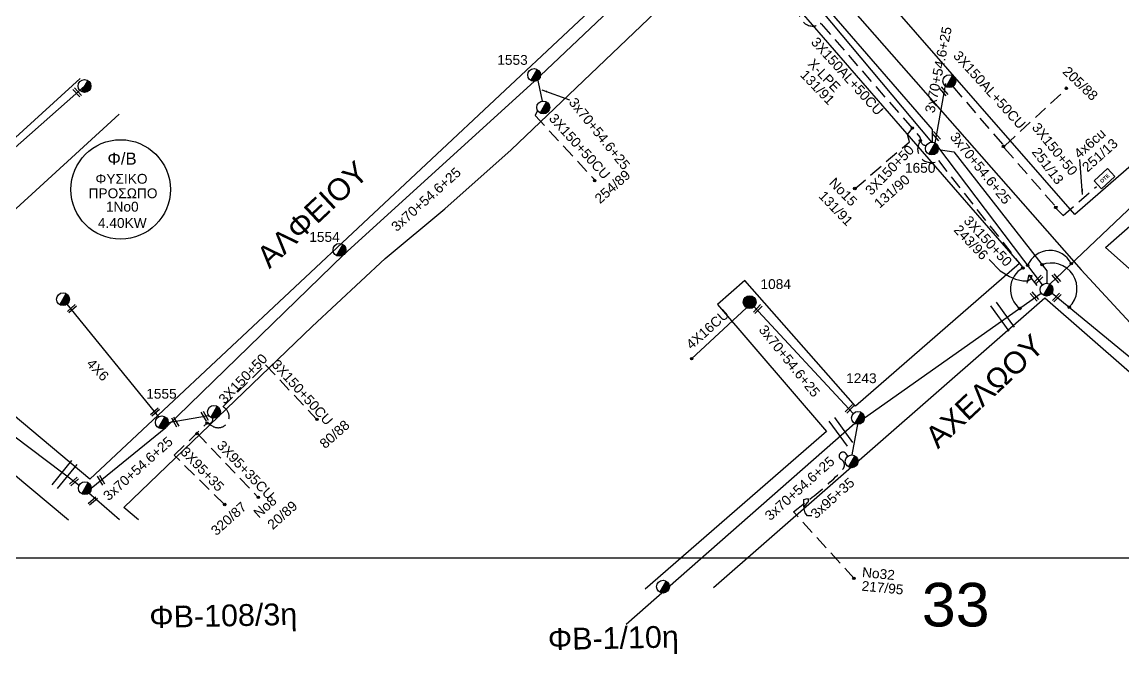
# Model space of a CAD drawing. Header units: millimetres. Extents: x -2449 to 9266, y 48 to 3905.
# Drawn here: x 8318.3 to 8520.3, y 2875.9 to 2991.9 of the extents above; entities that cross this region are included whole.
import ezdxf
from ezdxf.enums import TextEntityAlignment as Align

# ---------------------------------------------------------------- set-up
doc = ezdxf.new("R2010")
doc.units = ezdxf.units.MM
doc.linetypes.add('DASHED', pattern=[19.05, 12.7, -6.35])
for name, color, linetype in [('Pillar OTE', 7, 'Continuous'), ('Άγνωστα', 7, 'Continuous'), ('Γυμνά εναέρια ΧΤ (3Φ)   4x16CU', 7, 'Continuous'), ('Επιγραφές - Σχήματα', 7, 'Continuous'), ('Καλώδια ΧΤ   3x150+50CU', 7, 'DASHED'), ('Καλώδια ΧΤ   3x150AL+50CU', 7, 'DASHED'), ('Καλώδια ΧΤ   3x95+35 CU', 7, 'DASHED'), ('Καλώδια ΧΤ   3x95+35 XLPE', 7, 'DASHED'), ('Καλώδια ΧΤ   4x6CU', 7, 'DASHED'), ('Μηχανική τομή', 7, 'Continuous'), ('Στύλος Ξύλινος', 7, 'Continuous'), ('Στύλος Ξύλινος @ 1', 7, 'Continuous'), ('Στύλος ΦΜ', 7, 'Continuous'), ('Στύλος ΦΜ @ 1', 7, 'Continuous'), ('Συνδέσεις', 7, 'Continuous'), ('Συνεστραμμένα ΧΤ   3x70+54.6+25 AL', 7, 'SYN_LINE'), ('Τομή', 7, 'Continuous'), ('Υπόβαθρο ΔΕΗ', 7, 'Continuous'), ('Υπόγεια καλώδια Παροχών ΧΤ   4x6', 7, 'DASHED')]:
    doc.layers.add(name, color=color, linetype=linetype)
doc.styles.add('ar', font='arial.ttf')
doc.styles.add('arial', font='arial.ttf')
doc.styles.get("Standard").update_dxf_attribs({"font": 'arial.ttf'})
doc.linetypes.add('SYN_LINE', pattern='A,0.5,-0.0001,["/\\/\\/\\/",Standard,S=0.1,R=0,X=0,Y=-0.05],-0.25', length=0.7501)
doc.dimstyles.new('ISO-25', dxfattribs={"dimtxt": 2.5, "dimasz": 2.5, "dimexe": 1.25, "dimexo": 0.625, "dimtad": 1, "dimtxsty": 'Standard', "dimcen": 2.5, "dimadec": 0, "dimazin": 0, "dimtfac": 1, "dimtmove": 0, "dimatfit": 3, "dimfxl": 0, "dimarcsym": 0})

# ---------------------------------------------------------------- blocks, each defined once
blk = doc.blocks.new('ΥΠΑΡΧΩΝ ΤΣΙΜΕΝΤΕΝΙΟΣ ΣΤΥΛΟΣ')
at = {"layer": 'Στύλος ΦΜ'}
blk.add_hatch(color=7, dxfattribs=at).paths.add_polyline_path([(-1.29, -2.28, 0.574793), (2.62, 0, 0.268822), (1.3, 2.27)])
at = {"layer": 'Στύλος ΦΜ', "color": 7}
blk.add_line((-1.29, -2.28), (1.3, 2.27), dxfattribs=at)
blk.add_circle((0, 0), 2.62, dxfattribs=at)
at = {"layer": 'Στύλος ΦΜ', "flags": 4}
for tag, p in [('ΑΡΙΘΜΟΣ', (-4.68, 8.05)), ('ΤΥΠΟΣ', (-4.91, 3.03))]:
    blk.add_attdef(tag, p, '', height=4, dxfattribs=at)
blk = doc.blocks.new('ΥΠΑΡΧΩΝ ΞΥΛΙΝΟΣ ΣΤΥΛΟΣ')
at = {"layer": 'Στύλος Ξύλινος'}
h = blk.add_hatch(color=7, dxfattribs=at)
h.paths.add_polyline_path([(-2.62, 0, 0.270008), (-1.29, -2.28), (1.3, 2.27, 0.576266)])
h.paths.add_polyline_path([(-1.29, -2.28, 0.574793), (2.62, 0, 0.268822), (1.3, 2.27)])
at = {"layer": 'Στύλος Ξύλινος', "color": 7}
blk.add_line((-1.29, -2.28), (1.3, 2.27), dxfattribs=at)
blk.add_circle((0, 0), 2.62, dxfattribs=at)
at = {"layer": 'Στύλος Ξύλινος', "flags": 4}
for tag, p in [('ΑΡΙΘΜΟΣ', (-4.91, 8.6)), ('ΤΥΠΟΣ', (-4.85, 3.39))]:
    blk.add_attdef(tag, p, '', height=4, dxfattribs=at)
blk = doc.blocks.new('ΜΗΧΑΝΙΚΗ ΤΟΜΗ')
at = {"layer": 'Μηχανική τομή', "ltscale": 40}
for p, q in [((-1.89, 0.78), (1.89, 0.78)), ((1.89, 0), (-1.89, 0))]:
    blk.add_line(p, q, dxfattribs=at)
blk = doc.blocks.new('ΤΟΜΗ')
at = {"layer": 'Τομή', "ltscale": 40}
for p, q in [((-5.68, 0), (5.68, 0)), ((5.68, -2.33), (-5.68, -2.33))]:
    blk.add_line(p, q, dxfattribs=at)
blk = doc.blocks.new('_ΣΥΝΔΕΣΗ')
at = {"layer": 'Συνδέσεις', "linetype": 'SYN_LINE', "ltscale": 40}
blk.add_hatch(color=256, dxfattribs=at).paths.add_polyline_path([(0.5, -0.01, 1), (-0.5, -0.01, 1)])
at = {"layer": 'Συνδέσεις'}
blk.add_circle((0, -0.01), 0.5, dxfattribs=at)
blk = doc.blocks.new('TSONTA XT1')
at = {"ltscale": 40}
h = blk.add_hatch(color=256, dxfattribs=at)
h.dxf.hatch_style = 1
h.paths.add_polyline_path([(595.96, 2487.66), (597.07, 2488.77), (595.96, 2489.87), (594.85, 2488.77)])
blk.add_lwpolyline([(594.85, 2488.77), (595.96, 2489.87), (597.07, 2488.77), (595.96, 2487.66)], close=True, dxfattribs=at)
blk = doc.blocks.new('PILLAR ΟΤΕ')
at = {"layer": 'Pillar OTE', "ltscale": 40}
blk.add_lwpolyline([(-3.31, 2.02), (3.39, 2.02), (3.39, -1.99), (-3.31, -1.99)], close=True, dxfattribs=at)
at = {"layer": 'Pillar OTE', "insert": (-1.81, 0.71), "char_height": 1.3575, "width": 109.961, "attachment_point": 1}
blk.add_mtext('{\\fArial|b1|i0|c161|p34;OTE}', dxfattribs=at)

msp = doc.modelspace()

# ---------------------------------------------------------------- linework, layer by layer
at = {"layer": 'Άγνωστα', "color": 1, "linetype": 'DASHED', "ltscale": 0.2}
msp.add_lwpolyline([(8471.11, 2961.29), (8481.12, 2969.91), (8480.77, 2971.24), (8481.7, 2972.42)], dxfattribs=at)
at = {"layer": 'Άγνωστα', "color": 151, "linetype": 'DASHED', "ltscale": 0.2}
msp.add_lwpolyline([(8352.24, 2918.28), (8353.31, 2917.68, 1.039509), (8355.12, 2921.26), (8362.98, 2928.97)], format="xyb", dxfattribs=at)
at = {"layer": 'Άγνωστα', "color": 151, "linetype": 'SYN_LINE', "ltscale": 10}
msp.add_lwpolyline([(8345.11, 2918.4), (8352.52, 2919.69)], dxfattribs=at)
at = {"layer": 'Άγνωστα', "color": 151, "linetype": 'DASHED', "ltscale": 0.2}
msp.add_lwpolyline([(8355.37, 2903.39), (8346.23, 2912.36), (8352.24, 2918.28)], dxfattribs=at)
at = {"layer": 'Άγνωστα', "color": 151, "linetype": 'SYN_LINE', "ltscale": 20}
msp.add_lwpolyline([(8336.2, 2900.53), (8330.55, 2905.41)], dxfattribs=at)
at = {"layer": 'Άγνωστα', "color": 151, "linetype": 'DASHED', "ltscale": 0.2}
msp.add_arc((8352.56, 2918.94), 0.738, 244.4302, 19.4289, dxfattribs=at)
at = {"layer": 'Γυμνά εναέρια ΧΤ (3Φ)   4x16CU', "color": 1, "linetype": 'SYN_LINE', "ltscale": 15}
msp.add_lwpolyline([(8451.23, 2939.45), (8441.11, 2930.07)], dxfattribs=at)
at = {"layer": 'Επιγραφές - Σχήματα'}
msp.add_lwpolyline([(7022.92, 3887.4), (9025.82, 3887.4), (9025.82, 2893.51), (7022.92, 2893.51)], close=True, dxfattribs=at)
at = {"layer": 'Επιγραφές - Σχήματα', "linetype": 'Continuous', "ltscale": 0.2}
for points in [[(8495.78, 2948.3), (8497.76, 2946.23), (8499.49, 2945.19), (8500.62, 2944.67), (8501.91, 2944.41), (8502.86, 2944.41), (8503.47, 2944.84), (8503.64, 2945.36), (8502.95, 2945.28), (8502.86, 2944.67), (8502.69, 2943.98)], [(8463.21, 2901.26), (8462.43, 2901.26), (8462, 2901.78), (8461.82, 2902.55), (8461.74, 2903.24), (8461.74, 2904.28), (8462.43, 2904.45), (8462.6, 2904.11), (8462.51, 2903.67), (8462.26, 2903.5), (8461.74, 2902.9)]]:
    msp.add_lwpolyline(points, dxfattribs=at)
at = {"layer": 'Επιγραφές - Σχήματα', "color": 202}
msp.add_circle((8336.37, 2961.15), 9.13, dxfattribs=at)
at = {"layer": 'Επιγραφές - Σχήματα', "linetype": 'Continuous', "ltscale": 0.2}
for centre, radius, start, end in [((8506.9, 2945.57), 4.39, 26.5465, 158.4319), ((8507.17, 2942.94), 4.71, 314.0281, 112.3942), ((8504.09, 2942.84), 4.44, 119.0682, 232.5585)]:
    msp.add_arc(centre, radius, start, end, dxfattribs=at)
at = {"layer": 'Καλώδια ΧΤ   3x150+50CU', "color": 151, "ltscale": 0.2}
for points in [[(8412.89, 2975.66), (8412.43, 2974.73), (8423.5, 2962.77)], [(8362.98, 2928.97), (8372.35, 2918.98)]]:
    msp.add_lwpolyline(points, dxfattribs=at)
at = {"layer": 'Καλώδια ΧΤ   3x150AL+50CU', "color": 1, "ltscale": 0.2}
msp.add_lwpolyline([(8447.23, 3011.69), (8461.54, 2995.66, -0.529787), (8461.45, 2995.29, 0.849495), (8464.76, 2991.53, -0.607849), (8464.95, 2991.53), (8483.03, 2970.77, -0.22841), (8483.2, 2970.14, 0.849175), (8486.44, 2966.45)], format="xyb", dxfattribs=at)
for points in [[(8489.1, 2980.05), (8498.38, 2969.22)], [(8498.64, 2969.19), (8509.99, 2979.68)], [(8498.54, 2968.8), (8507.96, 2958.02)], [(8486.44, 2966.45), (8505.12, 2942.77)]]:
    msp.add_lwpolyline(points, dxfattribs=at)
msp.add_arc((8484.22, 2970.23), 1.02, 185.0361, 269.3599, dxfattribs=at)
at = {"layer": 'Καλώδια ΧΤ   3x95+35 CU', "color": 151, "linetype": 'DASHED', "ltscale": 0.2}
msp.add_lwpolyline([(8350.39, 2916.46), (8361.58, 2904.68)], dxfattribs=at)
at = {"layer": 'Καλώδια ΧΤ   3x95+35 XLPE', "color": 1, "ltscale": 0.2}
msp.add_lwpolyline([(8469.81, 2912.18), (8469.54, 2912.61, 1.299082), (8468.59, 2911.62, -0.484481), (8468.89, 2909.78, -0.046878), (8463.25, 2904.65, -0.879133)], format="xyb", dxfattribs=at)
msp.add_lwpolyline([(8470.96, 2889.76), (8459.85, 2902), (8463.25, 2904.65)], dxfattribs=at)
at = {"layer": 'Καλώδια ΧΤ   4x6CU', "color": 1, "linetype": 'DASHED', "ltscale": 0.2}
msp.add_lwpolyline([(8508.12, 2957.6), (8509.33, 2956.36), (8515.45, 2961.72)], dxfattribs=at)
at = {"layer": 'Στύλος ΦΜ', "color": 1, "linetype": 'SYN_LINE', "ltscale": 20}
msp.add_lwpolyline([(8472.86, 2919.23), (8505.33, 2942.1)], dxfattribs=at)
at = {"layer": 'Συνεστραμμένα ΧΤ   3x70+54.6+25 AL', "color": 6, "ltscale": 20}
msp.add_line((8328.74, 2906.81), (8310, 2920.94), dxfattribs=at)
at = {"layer": 'Συνεστραμμένα ΧΤ   3x70+54.6+25 AL', "color": 85, "linetype": 'Continuous', "ltscale": 0.2}
msp.add_lwpolyline([(8402.43, 3071.82), (8512.61, 2946.4), (8536.62, 2920.44)], dxfattribs=at)
at = {"layer": 'Συνεστραμμένα ΧΤ   3x70+54.6+25 AL', "color": 30, "linetype": 'SYN_LINE', "ltscale": 20}
for points in [[(8506.88, 2943.8), (8535.5, 2970.93), (8567.58, 2997.04), (8588.39, 3015.04)], [(8485.25, 2969.84), (8464.96, 2994.01), (8446.81, 3013.55)], [(8505.53, 2943.67), (8486.36, 2969.04)]]:
    msp.add_lwpolyline(points, dxfattribs=at)
at = {"layer": 'Συνεστραμμένα ΧΤ   3x70+54.6+25 AL', "color": 151, "linetype": 'SYN_LINE', "ltscale": 20}
msp.add_lwpolyline([(8331, 2906.33), (8344.68, 2917.49), (8377.36, 2949.22), (8412.25, 2980.99), (8446.52, 3013.47)], dxfattribs=at)
at = {"layer": 'Συνεστραμμένα ΧΤ   3x70+54.6+25 AL', "color": 6, "linetype": 'SYN_LINE', "ltscale": 20}
for points in [[(8465.25, 2993.7), (8466.8, 2993.45), (8485.31, 2972.17), (8485.27, 2969.84)], [(8289.06, 2942.49), (8311.67, 2964.12), (8329.75, 2980.14)], [(8486.81, 2968.44), (8489.26, 2968.08), (8506.35, 2946.22), (8506.35, 2943.95)], [(8507.29, 2942.14), (8523.19, 2929.11), (8553.38, 2903.1), (8574.02, 2884.49)]]:
    msp.add_lwpolyline(points, dxfattribs=at)
at = {"layer": 'Συνεστραμμένα ΧΤ   3x70+54.6+25 AL', "color": 151, "linetype": 'SYN_LINE', "ltscale": 5}
msp.add_lwpolyline([(8412.74, 2981.98), (8413.74, 2977.37)], dxfattribs=at)
at = {"layer": 'Συνεστραμμένα ΧΤ   3x70+54.6+25 AL', "color": 1, "linetype": 'SYN_LINE', "ltscale": 10}
msp.add_lwpolyline([(8485.83, 2969.68), (8487.8, 2980.6)], dxfattribs=at)
at = {"layer": 'Συνεστραμμένα ΧΤ   3x70+54.6+25 AL', "color": 1, "linetype": 'SYN_LINE', "ltscale": 20}
msp.add_lwpolyline([(8470.8, 2920.01), (8452.61, 2939.61)], dxfattribs=at)
at = {"layer": 'Συνεστραμμένα ΧΤ   3x70+54.6+25 AL', "color": 1, "linetype": 'SYN_LINE', "ltscale": 8}
msp.add_lwpolyline([(8470.62, 2912.43), (8471.91, 2919.37)], dxfattribs=at)
at = {"layer": 'Συνεστραμμένα ΧΤ   3x70+54.6+25 AL', "color": 133, "linetype": 'SYN_LINE', "ltscale": 20}
msp.add_lwpolyline([(8471.1, 2918.2), (8429.16, 2881.29)], dxfattribs=at)
at = {"layer": 'Υπόβαθρο ΔΕΗ'}
for points in [[(8548, 3062.35), (8594.85, 3106.36), (8704.92, 2994.42), (8677.77, 2967.82), (8662.9, 2982.21), (8573.38, 2900.53), (8517.09, 2950.5)], [(8517.09, 2950.5), (8593.85, 3017.92), (8589.08, 3024.14), (8511.47, 2956.58), (8476.28, 2996.9), (8532.04, 3047.68), (8526.18, 3054.11), (8470.56, 3003.36), (8460.54, 3015.02), (8519.4, 3079.72), (8578.12, 3014.6)], [(8270.67, 2958.26), (8390.33, 3072.34), (8443.58, 3013.77), (8330.75, 2907.97), (8295.31, 2937.63)], [(8339.63, 2900.53), (8336.96, 2902.77), (8371.51, 2936), (8384.89, 2948.46), (8395.85, 2957.6), (8408.07, 2968.44), (8449.14, 3007.71), (8481.45, 2970.46), (8501.32, 2947.58), (8471.25, 2921.39), (8450.9, 2944.46), (8445.9, 2940.01), (8465.93, 2916.74), (8432.65, 2887.79)], [(8287.74, 2943.96), (8328.96, 2981.51)], [(8295.31, 2937.63), (8336.13, 2974.97)], [(8445.2, 2888.1), (8506, 2941.28), (8552.58, 2900.53)]]:
    msp.add_lwpolyline(points, dxfattribs=at)
at = {"layer": 'Υπόβαθρο ΔΕΗ', "ltscale": 20}
msp.add_lwpolyline([(8265.27, 2900.53), (8235.41, 2924.21), (8264.74, 2952.38), (8326.8, 2900.53)], dxfattribs=at)
at = {"layer": 'Υπόγεια καλώδια Παροχών ΧΤ   4x6', "color": 151, "linetype": 'SYN_LINE', "ltscale": 20}
msp.add_lwpolyline([(8343.4, 2919.45), (8326.56, 2940.1)], dxfattribs=at)

# ---------------------------------------------------------------- block references
at = {"layer": 'Pillar OTE', "xscale": 0.5, "yscale": 0.5, "zscale": 0.5, "rotation": 42.86267528457089}
msp.add_blockref('PILLAR ΟΤΕ', (8516.92, 2963.12), dxfattribs=at)
at = {"layer": 'Μηχανική τομή'}
for p, xscale, yscale, zscale, rotation in [((8487.26, 2979.05), 0.4999999999999621, 0.4999999999999621, 0.4999999999999621, 311.7794829803576), ((8328.26, 2978.83), 0.5000000000000365, 0.5000000000000365, 0.5000000000000365, 313.5049293167534), ((8485.9, 2970.8), 0.4999999999999621, 0.4999999999999621, 0.4999999999999621, 311.7794829803576), ((8507.94, 2944.71), 0.4999999999999621, 0.4999999999999621, 0.4999999999999621, 311.7794829803576), ((8504.64, 2944.73), 0.4999999999999295, 0.4999999999999295, 0.4999999999999295, 225.7255633354941), ((8503.91, 2941.38), 0.4999999999999621, 0.4999999999999621, 0.4999999999999621, 311.7794829803576), ((8508.01, 2941.47), 0.4999999999999295, 0.4999999999999295, 0.4999999999999295, 225.7255633354941), ((8327.59, 2939.11), 0.5000000000001678, 0.5000000000001678, 0.5000000000001678, 41.11861385091467), ((8453.15, 2939.34), 0.4999999999999295, 0.4999999999999295, 0.4999999999999295, 225.7255633354941), ((8470, 2921.04), 0.4999999999999295, 0.4999999999999295, 0.4999999999999295, 225.7255633354941), ((8342.82, 2920.16), 0.5000000000001678, 0.5000000000001678, 0.5000000000001678, 41.11861385091467), ((8346.57, 2918.56), 0.5000000000002951, 0.5000000000002951, 0.5000000000002951, 119.8070527366612), ((8351.98, 2919.64), 0.5000000000002951, 0.5000000000002951, 0.5000000000002951, 119.8070527366612), ((8327.95, 2907.41), 0.5000000000001678, 0.5000000000001678, 0.5000000000001678, 41.11861385091467), ((8332.95, 2907.92), 0.5000000000002951, 0.5000000000002951, 0.5000000000002951, 119.8070527366612), ((8331.4, 2903.84), 0.5000000000001678, 0.5000000000001678, 0.5000000000001678, 41.11861385091467)]:
    msp.add_blockref('ΜΗΧΑΝΙΚΗ ΤΟΜΗ', p, dxfattribs=dict(at, xscale=xscale, yscale=yscale, zscale=zscale, rotation=rotation))
at = {"layer": 'Στύλος Ξύλινος @ 1', "ltscale": 40}
ref = msp.add_blockref('ΥΠΑΡΧΩΝ ΞΥΛΙΝΟΣ ΣΤΥΛΟΣ', (8451.81, 2940.47), dxfattribs=dict(at, xscale=0.4499999999998181, yscale=0.4499999999998181, zscale=0.4499999999998181))
ref.add_attrib('ΤΥΠΟΣ', '1084', (8453.79, 2942.88), dxfattribs={"layer": 'Στύλος Ξύλινος', "height": 1.8, "flags": 4})
at = {"layer": 'Στύλος ΦΜ @ 1', "ltscale": 40}
ref = msp.add_blockref('ΥΠΑΡΧΩΝ ΤΣΙΜΕΝΤΕΝΙΟΣ ΣΤΥΛΟΣ', (8412.25, 2982.17), dxfattribs=dict(at, xscale=0.4499999999998181, yscale=0.4499999999998181, zscale=0.4499999999998181))
ref.add_attrib('ΤΥΠΟΣ', '1553', (8405.49, 2984.03), dxfattribs={"layer": 'Στύλος ΦΜ', "height": 1.8, "flags": 4})
at = {"layer": 'Στύλος ΦΜ @ 1', "ltscale": 40, "xscale": 0.4499999999998181, "yscale": 0.4499999999998181, "zscale": 0.4499999999998181}
for p in [(8488.46, 2981.04), (8329.75, 2980.14), (8413.93, 2976.21), (8506.29, 2942.77), (8325.81, 2941.01), (8353.5, 2920.34), (8470.54, 2911.26), (8329.82, 2906.33), (8435.91, 2888.24)]:
    msp.add_blockref('ΥΠΑΡΧΩΝ ΤΣΙΜΕΝΤΕΝΙΟΣ ΣΤΥΛΟΣ', p, dxfattribs=at)
at = {"layer": 'Στύλος ΦΜ @ 1', "ltscale": 40}
ref = msp.add_blockref('ΥΠΑΡΧΩΝ ΤΣΙΜΕΝΤΕΝΙΟΣ ΣΤΥΛΟΣ', (8485.25, 2968.66), dxfattribs=dict(at, xscale=0.4499999999998181, yscale=0.4499999999998181, zscale=0.4499999999998181))
ref.add_attrib('ΤΥΠΟΣ', '1650', (8480.3, 2964.22), dxfattribs={"layer": 'Στύλος ΦΜ', "height": 1.8, "flags": 4})
ref = msp.add_blockref('ΥΠΑΡΧΩΝ ΤΣΙΜΕΝΤΕΝΙΟΣ ΣΤΥΛΟΣ', (8376.54, 2950.06), dxfattribs=dict(at, xscale=0.4499999999998181, yscale=0.4499999999998181, zscale=0.4499999999998181))
ref.add_attrib('ΤΥΠΟΣ', '1554', (8370.99, 2951.53), dxfattribs={"layer": 'Στύλος ΦΜ', "height": 1.8, "flags": 4})
ref = msp.add_blockref('ΥΠΑΡΧΩΝ ΤΣΙΜΕΝΤΕΝΙΟΣ ΣΤΥΛΟΣ', (8471.68, 2919.23), dxfattribs=dict(at, xscale=0.4499999999998181, yscale=0.4499999999998181, zscale=0.4499999999998181))
ref.add_attrib('ΤΥΠΟΣ', '1243', (8469.51, 2925.61), dxfattribs={"layer": 'Στύλος ΦΜ', "height": 1.8, "flags": 4})
ref = msp.add_blockref('ΥΠΑΡΧΩΝ ΤΣΙΜΕΝΤΕΝΙΟΣ ΣΤΥΛΟΣ', (8343.93, 2918.4), dxfattribs=dict(at, xscale=0.4499999999998181, yscale=0.4499999999998181, zscale=0.4499999999998181))
ref.add_attrib('ΤΥΠΟΣ', '1555', (8341.07, 2922.76), dxfattribs={"layer": 'Στύλος ΦΜ', "height": 1.8, "flags": 4})
at = {"layer": 'Συνδέσεις', "xscale": 0.4500000000000455, "yscale": 0.4500000000000455, "zscale": 0.4500000000000455}
for p in [(8509.9, 2979.74), (8481.65, 2972.42), (8483.13, 2970.09), (8423.38, 2962.76), (8471.11, 2961.34), (8510.83, 2947.54), (8501.93, 2946.73), (8502.84, 2947.23), (8505.48, 2947.35), (8510.45, 2939.55), (8501.39, 2939.32), (8441.15, 2930.09), (8352.24, 2918.28), (8372.43, 2918.95), (8350.4, 2916.36), (8355.47, 2903.34), (8361.66, 2904.67), (8470.93, 2889.79)]:
    msp.add_blockref('_ΣΥΝΔΕΣΗ', p, dxfattribs=at)
at = {"layer": 'Συνδέσεις', "xscale": 0.2656212584146631, "yscale": 0.2656212584146631, "zscale": 0.2656212584146631, "rotation": 28.82883709447163}
for p in [(8678.48, 2313.59), (8688.06, 2302.39)]:
    msp.add_blockref('TSONTA XT1', p, dxfattribs=at)
at = {"layer": 'Τομή'}
for p, xscale, yscale, zscale, rotation in [((8497.74, 2937.47), 0.4999999999998663, 0.4999999999998663, 0.4999999999998663, 125.8480125011312), ((8468.09, 2916.33), 0.4999999999998663, 0.4999999999998663, 0.4999999999998663, 125.8480125011312), ((8326.53, 2908.45), 0.4999999999999808, 0.4999999999999808, 0.4999999999999808, 231.1054927480038)]:
    msp.add_blockref('ΤΟΜΗ', p, dxfattribs=dict(at, xscale=xscale, yscale=yscale, zscale=zscale, rotation=rotation))

# ---------------------------------------------------------------- texts
at = {"layer": 'Άγνωστα', "linetype": 'SYN_LINE', "ltscale": 20, "char_height": 1.8, "width": 69.1904, "attachment_point": 1, "style": 'arial'}
for s, insert, rotation in [('X-LPE', (8463.64, 2985.33), 313.8352), ('3X150+50', (8472.82, 2961.2), 45.9951), ('3X150+50', (8492.28, 2956.53), 312.8071), ('3X150+50', (8354.16, 2922.89), 45.9951), ('3x70+54.6+25', (8332.96, 2905.24), 41.8553)]:
    msp.add_mtext(s, dxfattribs=dict(at, insert=insert, rotation=rotation))
at = {"layer": 'Γυμνά εναέρια ΧΤ (3Φ)   4x16CU', "ltscale": 40, "insert": (8439.93, 2933.03), "char_height": 1.8, "width": 69.1904, "attachment_point": 1, "rotation": 41.6909, "style": 'arial'}
msp.add_mtext('4X16CU', dxfattribs=at)
at = {"layer": 'Επιγραφές - Σχήματα', "color": 1, "style": 'ar'}
for s, height, p in [('Φ/Β', 2.2, (8336.64, 2966.86)), ('ΦΥΣΙΚΟ ', 1.8, (8336.88, 2963.11)), ('1No0', 1.8, (8336.68, 2957.99)), ('4.40KW', 1.8, (8336.68, 2955.01))]:
    msp.add_text(s, height=height, dxfattribs=at).set_placement(p, align=Align.MIDDLE)
at = {"layer": 'Επιγραφές - Σχήματα', "linetype": 'SYN_LINE', "ltscale": 20, "char_height": 1.8, "width": 69.1904, "attachment_point": 1, "style": 'arial'}
for s, insert, rotation in [('131/91', (8462.25, 2983.3), 313.8352), ('205/88', (8510.34, 2983.92), 316.2735), ('4x6cu', (8511.11, 2968.05), 41.6909), ('251/13', (8512.6, 2965.57), 41.6909), ('251/13', (8504.92, 2969.09), 307.3111), ('254/89', (8423.16, 2959.78), 41.6909), ('Nο15', (8467.54, 2963.5), 313.8352), ('131/90', (8474.44, 2958.92), 41.6909), ('131/91', (8465.62, 2961.08), 313.8352), ('243/96', (8490.42, 2954.86), 313.8352), ('80/88', (8372.69, 2914.81), 41.6909), ('320/87', (8352.74, 2898.85), 41.6909), ('Nο8', (8360.55, 2902.05), 41.6909), ('20/89', (8363.1, 2899.97), 41.6909), ('Nο32', (8472.54, 2891.82), 354.6073), ('217/95', (8472.45, 2889.32), 354.6073)]:
    msp.add_mtext(s, dxfattribs=dict(at, insert=insert, rotation=rotation))
at = {"layer": 'Επιγραφές - Σχήματα', "char_height": 4, "width": 157.7424, "attachment_point": 1}
for s, insert, rotation in [('\\pt128;ΑΛΦΕΙΟΥ', (8360.94, 2949.41), 43.1058), ('\\pt128;ΑΧΕΛΩΟΥ', (8483.62, 2916.33), 43.1058), ('ΦΒ-108/3η', (8341.6, 2884.66), 1.2511), ('ΦΒ-1/10η', (8414.73, 2880.59), 1.2511)]:
    msp.add_mtext(s, dxfattribs=dict(at, insert=insert, rotation=rotation))
at = {"layer": 'Επιγραφές - Σχήματα', "color": 1, "insert": (8330.49, 2961.35), "char_height": 1.8, "width": 12.958, "attachment_point": 1}
msp.add_mtext('ΠΡΟΣΩΠΟ', dxfattribs=at)
at = {"layer": 'Επιγραφές - Σχήματα', "insert": (8483.4, 2888.95), "char_height": 8, "width": 103.4348, "attachment_point": 1}
msp.add_mtext('33', dxfattribs=at)
at = {"layer": 'Καλώδια ΧΤ   3x150+50CU', "ltscale": 40, "char_height": 1.8, "width": 69.1904, "attachment_point": 1, "rotation": 312.1724, "style": 'arial'}
for insert in [(8416.18, 2975.3), (8365.3, 2930.14)]:
    msp.add_mtext('3X150+50CU', dxfattribs=dict(at, insert=insert))
at = {"layer": 'Καλώδια ΧΤ   3x150AL+50CU', "ltscale": 40, "char_height": 1.8, "width": 69.1904, "attachment_point": 1, "style": 'arial'}
for s, insert, rotation in [('3X150AL+50CU', (8464.27, 2989.31), 312.1724), ('3X150AL+50CU', (8490.37, 2986.81), 312.1724), ('3X150+50', (8504.89, 2973.62), 308.9109)]:
    msp.add_mtext(s, dxfattribs=dict(at, insert=insert, rotation=rotation))
at = {"layer": 'Καλώδια ΧΤ   3x95+35 CU', "ltscale": 40, "insert": (8355.2, 2915.27), "char_height": 1.8, "width": 69.1904, "attachment_point": 1, "rotation": 313.8352, "style": 'arial'}
msp.add_mtext('3X95+35CU', dxfattribs=at)
at = {"layer": 'Καλώδια ΧΤ   3x95+35 XLPE', "ltscale": 40, "char_height": 1.8, "width": 69.1904, "attachment_point": 1, "style": 'arial'}
for s, insert, rotation in [('3X95+35', (8348.51, 2914.11), 313.8352), ('3x95+35', (8462.79, 2901.95), 41.8553)]:
    msp.add_mtext(s, dxfattribs=dict(at, insert=insert, rotation=rotation))
at = {"layer": 'Συνεστραμμένα ΧΤ   3x70+54.6+25 AL', "linetype": 'SYN_LINE', "ltscale": 20, "char_height": 1.8, "width": 69.1904, "attachment_point": 1, "style": 'arial'}
for insert, rotation in [((8483.94, 2975.44), 78.4486), ((8419.91, 2978.22), 308.9087), ((8489.86, 2971.89), 308.9087), ((8385.83, 2954.65), 41.8553), ((8454.77, 2936.49), 308.9006), ((8454.39, 2901.6), 41.8553)]:
    msp.add_mtext('3x70+54.6+25', dxfattribs=dict(at, insert=insert, rotation=rotation))
at = {"layer": 'Υπόγεια καλώδια Παροχών ΧΤ   4x6', "linetype": 'DASHED', "ltscale": 0.1, "insert": (8331.29, 2930.3), "char_height": 1.8, "width": 69.1904, "attachment_point": 1, "rotation": 313.8352, "style": 'arial'}
msp.add_mtext('4X6', dxfattribs=at)

# ---------------------------------------------------------------- leaders
at = {"layer": 'Επιγραφές - Σχήματα', "ltscale": 40}
for points in [[(8413.66, 2979.43), (8418.72, 2977.6)], [(8512.9, 2960.22), (8512.4, 2966.66)]]:
    msp.add_leader(points, dimstyle='ISO-25', override={"dimasz": 1, "dimtad": 0}, dxfattribs=at)

doc.saveas('drawing.dxf')
